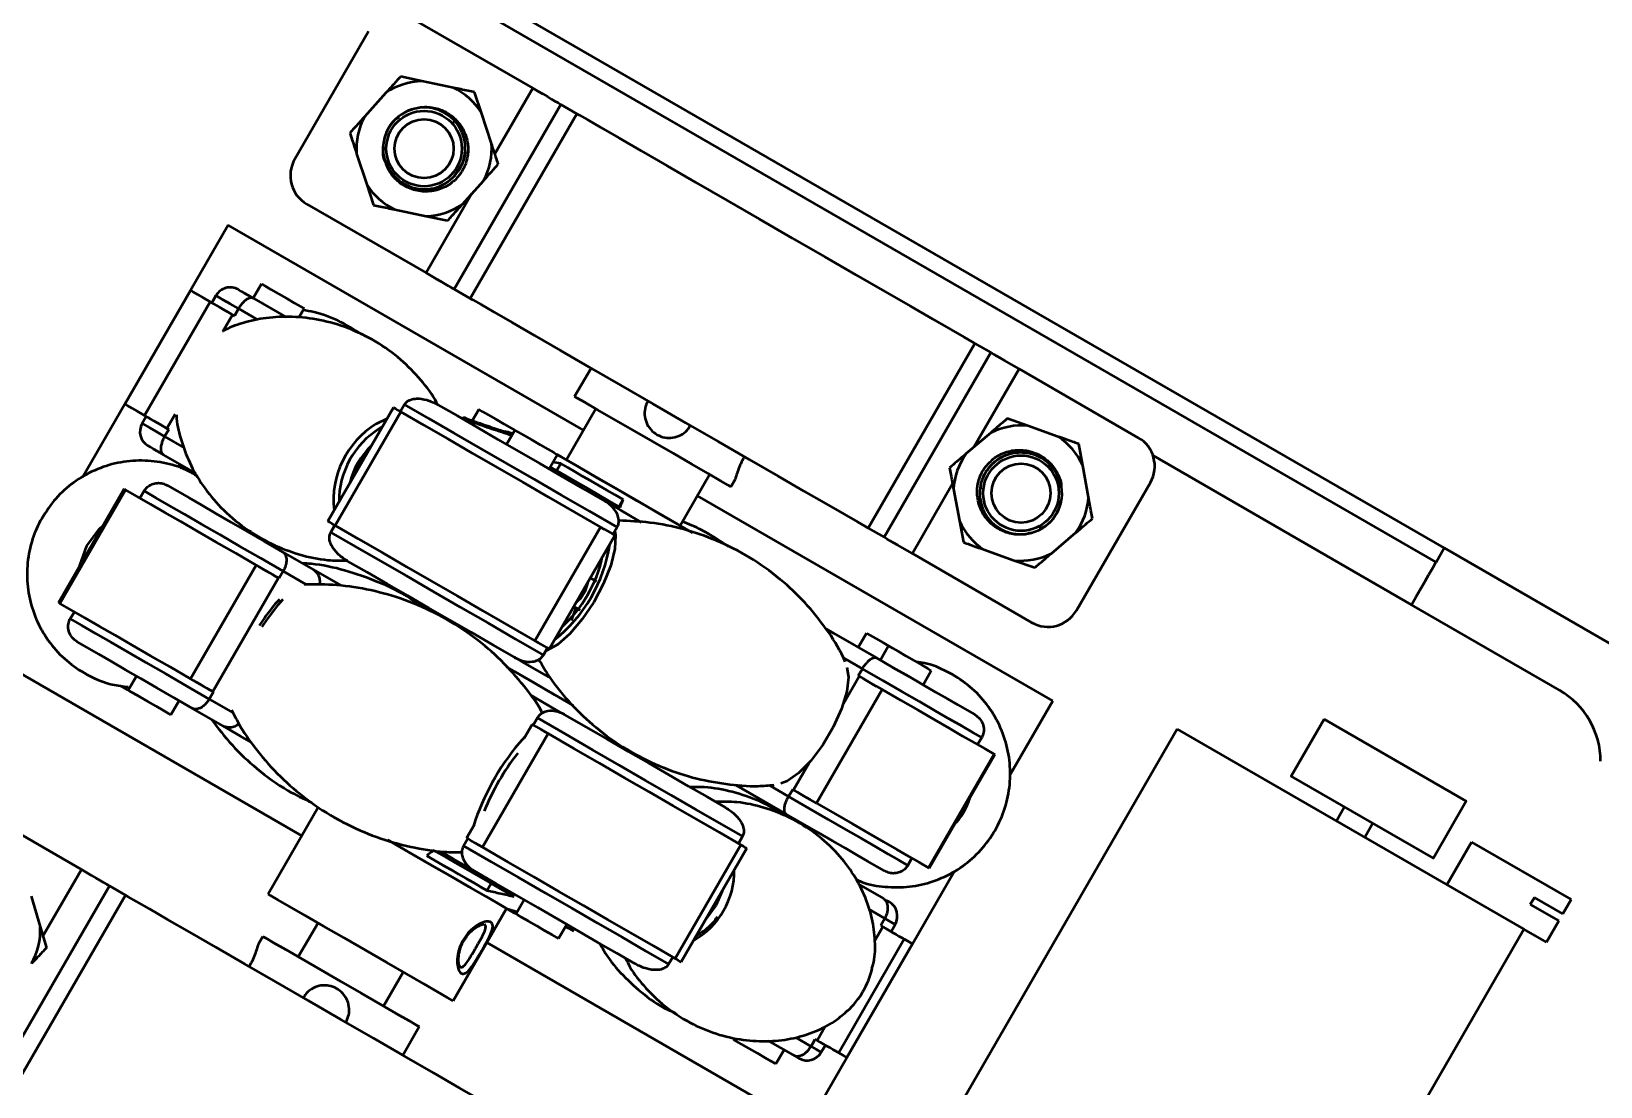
# Model space of a CAD drawing. Header units: millimetres. Extents: x 263 to 2983, y 441 to 2500.
# Drawn here: x 604.5 to 700.2, y 1895.2 to 1959.5 of the extents above; entities that cross this region are included whole.
import ezdxf

# ---------------------------------------------------------------- set-up
doc = ezdxf.new("R2010")
doc.units = ezdxf.units.MM
doc.header["$LTSCALE"] = 0.5
doc.layers.add('BOL', color=7, linetype='Continuous', lineweight=50)

# ---------------------------------------------------------------- blocks, each defined once
blk = doc.blocks.new('*U40')
at = {"layer": 'BOL'}
for p, q in [((-11.999, 6.192), (9.132, -6.008)), ((-1.803, 1.453), (-2.294, 0.589)), ((-0.071, 0.453), (-0.573, -0.405)), ((4.437, -3.297), (5.937, -0.699)), ((5.937, -0.699), (11.999, -4.199)), ((9.767, -4.065), (9.517, -4.498)), ((9.517, -4.498), (11.249, -5.498)), ((11.499, -5.065), (9.767, -4.065)), ((11.999, -4.199), (11.499, -5.065)), ((11.249, -5.498), (10.499, -6.797)), ((10.499, -6.797), (9.132, -6.008))]:
    blk.add_line(p, q, dxfattribs=at)
blk.add_lwpolyline([(-3.047, 6.797), (5.613, 1.797), (3.613, -1.667), (-5.047, 3.333)], close=True, dxfattribs=at)
blk = doc.blocks.new('*U41')
at = {"layer": 'BOL', "color": 0, "linetype": 'ByBlock', "lineweight": -2, "transparency": 16777216}
blk.add_blockref('*U40', (686.352, 1910.819), dxfattribs=at)

msp = doc.modelspace()

# ---------------------------------------------------------------- linework, layer by layer
at = {"layer": 'BOL'}
for p, q in [((690.625, 1928.055), (612.683, 1973.055)), ((690.125, 1927.189), (612.183, 1972.189)), ((627.82, 1960.274), (635.09, 1956.077)), ((625.088, 1959.542), (620.588, 1951.748)), ((628.329, 1956.511), (627.03, 1956.784)), ((630.251, 1956.107), (628.329, 1956.511)), ((626.144, 1955.796), (624.833, 1954.334)), ((631.963, 1954.573), (631.55, 1955.834)), ((635.09, 1956.077), (632.78, 1952.077)), ((636.806, 1955.086), (630.306, 1943.828)), ((637.779, 1954.524), (631.279, 1943.266)), ((632.574, 1952.706), (631.963, 1954.573)), ((637.779, 1954.524), (636.806, 1955.086)), ((624.36, 1952.084), (624.971, 1950.217)), ((630.329, 1950.726), (630.455, 1950.898)), ((624.971, 1950.217), (625.384, 1948.956)), ((631.38, 1949.651), (628.59, 1944.819)), ((630.79, 1948.994), (632.101, 1950.456)), ((621.32, 1949.016), (628.59, 1944.819)), ((626.683, 1948.683), (628.605, 1948.278)), ((616.539, 1947.735), (614.239, 1943.751)), ((638.19, 1935.235), (616.539, 1947.735)), ((628.605, 1948.278), (629.904, 1948.005)), ((618.553, 1944.147), (618.053, 1943.281)), ((631.279, 1943.266), (630.306, 1943.828)), ((614.239, 1943.751), (610.239, 1936.823)), ((611.429, 1936.136), (615.429, 1943.064)), ((615.788, 1943.434), (615.538, 1943.001)), ((618.091, 1943.259), (620.06, 1942.122)), ((616.801, 1942.272), (616.209, 1941.247)), ((616.801, 1942.272), (616.907, 1942.21)), ((617.157, 1942.643), (616.907, 1942.21)), ((618.345, 1941.957), (617.157, 1942.643)), ((620.832, 1942.093), (621.152, 1942.647)), ((621.125, 1942.662), (621.152, 1942.647)), ((662.028, 1940.524), (655.528, 1929.266)), ((662.028, 1940.524), (663.002, 1939.962)), ((663.002, 1939.962), (656.502, 1928.704)), ((638.641, 1939.016), (637.641, 1937.284)), ((664.718, 1938.971), (661.962, 1934.197)), ((664.718, 1938.971), (671.987, 1934.774)), ((610.239, 1936.823), (607.662, 1932.358)), ((613.295, 1936.199), (612.801, 1935.344)), ((626.603, 1936.612), (622.603, 1929.684)), ((627.045, 1936.357), (623.045, 1929.429)), ((627.279, 1936.8), (627.029, 1936.367)), ((631.799, 1936.499), (631.396, 1935.801)), ((638.94, 1936.534), (637.14, 1933.416)), ((611.538, 1936.073), (611.288, 1935.64)), ((612.657, 1934.849), (612.907, 1935.282)), ((612.801, 1935.344), (612.907, 1935.282)), ((625.543, 1935.613), (626.22, 1935.948)), ((625.745, 1935.33), (625.921, 1935.431)), ((633.988, 1935.236), (633.488, 1934.37)), ((665.253, 1935.493), (664.003, 1935.937)), ((667.104, 1934.836), (665.253, 1935.493)), ((612.657, 1934.849), (613.851, 1934.16)), ((633.4, 1935.161), (633.352, 1935.077)), ((633.863, 1935.019), (633.524, 1935.127)), ((662.993, 1935.076), (661.498, 1933.802)), ((668.596, 1933.086), (668.355, 1934.392)), ((614.578, 1932.585), (612.591, 1933.733)), ((636.086, 1932.87), (636.586, 1933.736)), ((636.56, 1933.751), (636.586, 1933.736)), ((663.218, 1933.297), (663.071, 1933.144)), ((688.625, 1924.591), (672.883, 1933.68)), ((613.527, 1933.192), (613.69, 1932.893)), ((636.793, 1933.202), (636.322, 1933.278)), ((636.54, 1932.764), (636.793, 1933.202)), ((644.068, 1929.416), (645.868, 1932.534)), ((668.952, 1931.154), (668.596, 1933.086)), ((610.203, 1931.648), (606.203, 1924.719)), ((610.282, 1931.602), (606.282, 1924.674)), ((611.408, 1931.529), (611.158, 1931.096)), ((647.167, 1931.784), (647.426, 1932.232)), ((660.669, 1931.958), (658.218, 1927.713)), ((660.729, 1931.635), (661.085, 1929.703)), ((672.719, 1932.042), (668.219, 1924.248)), ((640.354, 1930.562), (640.607, 1931)), ((666.769, 1918.735), (645.118, 1931.235)), ((661.085, 1929.703), (661.326, 1928.398)), ((617.582, 1929.119), (617.492, 1929.326)), ((622.779, 1929.006), (623.029, 1929.438)), ((635.225, 1922.397), (639.225, 1929.325)), ((636.095, 1921.895), (640.095, 1928.823)), ((640.237, 1929.318), (639.987, 1928.885)), ((655.528, 1929.266), (656.502, 1928.704)), ((666.688, 1927.714), (668.183, 1928.988)), ((619.865, 1927.801), (621.707, 1926.738)), ((658.218, 1927.713), (665.487, 1923.516)), ((662.576, 1927.954), (664.427, 1927.297)), ((690.125, 1927.189), (690.625, 1928.055)), ((690.625, 1928.055), (704.154, 1920.244)), ((614.244, 1920.077), (618.244, 1927.005)), ((619.879, 1926.638), (619.629, 1926.205)), ((621.292, 1925.823), (619.879, 1926.638)), ((621.707, 1926.738), (623.372, 1925.776)), ((664.427, 1927.297), (665.678, 1926.853)), ((619.594, 1926.226), (615.594, 1919.297)), ((619.629, 1926.205), (619.594, 1926.226)), ((638.979, 1926.003), (638.595, 1926.225)), ((619.654, 1924.911), (619.381, 1924.621)), ((619.599, 1924.611), (619.892, 1924.94)), ((606.908, 1923.735), (607.158, 1924.168)), ((628.542, 1924.524), (628.45, 1924.365)), ((637.595, 1924.493), (637.979, 1924.271)), ((697.654, 1919.378), (688.625, 1924.591)), ((652.964, 1923.125), (653.422, 1922.861)), ((653.422, 1922.861), (656.027, 1921.357)), ((655.419, 1922.862), (654.919, 1921.996)), ((635.737, 1921.524), (635.987, 1921.957)), ((656.772, 1922.081), (656.272, 1921.215)), ((601.539, 1921.754), (621.025, 1910.504)), ((655.176, 1920.693), (654.025, 1921.358)), ((610.947, 1920.248), (610.447, 1919.382)), ((654.016, 1918.569), (654.976, 1920.231)), ((655.176, 1920.693), (654.926, 1920.26)), ((654.926, 1920.26), (654.976, 1920.231)), ((658.871, 1919.715), (659.371, 1920.581)), ((659.35, 1920.593), (659.371, 1920.581)), ((610.447, 1919.382), (609.973, 1919.656)), ((615.379, 1918.844), (615.629, 1919.277)), ((615.629, 1919.277), (615.594, 1919.297)), ((656.37, 1919.426), (652.37, 1912.498)), ((613.045, 1917.882), (613.545, 1918.748)), ((616.207, 1917.211), (614.365, 1918.275)), ((615.379, 1918.844), (616.833, 1918.004)), ((664.151, 1914.201), (666.769, 1918.735)), ((635.055, 1917.299), (634.573, 1916.463)), ((635.369, 1917.695), (635.119, 1917.262)), ((636.022, 1916.741), (632.022, 1909.813)), ((634.252, 1916.151), (634.64, 1916.58)), ((674.353, 1917.012), (659.453, 1891.204)), ((662.442, 1916.499), (662.192, 1916.065)), ((659.199, 1908.556), (663.199, 1915.484)), ((659.243, 1908.53), (663.243, 1915.459)), ((650.976, 1913.303), (651.935, 1914.965)), ((647.922, 1913.334), (647.427, 1913.62)), ((650.527, 1911.83), (647.922, 1913.334)), ((649.486, 1913.586), (650.676, 1912.899)), ((650.676, 1912.899), (650.926, 1913.332)), ((650.926, 1913.332), (650.976, 1913.303)), ((607.59, 1908.446), (600.32, 1912.643)), ((622.042, 1912.266), (618.975, 1906.953)), ((631.537, 1911.206), (631.055, 1910.371)), ((647.866, 1910.48), (647.616, 1910.047)), ((630.869, 1909.901), (631.119, 1910.334)), ((643.768, 1903.031), (647.768, 1909.959)), ((644.128, 1902.823), (648.128, 1909.751)), ((605.247, 1904.388), (607.59, 1908.446)), ((657.942, 1908.704), (658.192, 1909.137)), ((632.563, 1907.611), (632.31, 1907.173)), ((654.935, 1907.553), (656.452, 1906.678)), ((658.219, 1903.926), (660.763, 1908.333)), ((602.806, 1896.196), (609.306, 1907.455)), ((603.779, 1895.634), (610.279, 1906.893)), ((604.528, 1906.834), (605.082, 1904.95)), ((610.279, 1906.893), (609.306, 1907.455)), ((634.57, 1906.609), (634.07, 1905.743)), ((630.233, 1900.453), (633.483, 1906.082)), ((633.481, 1906.083), (634.166, 1905.866)), ((656.545, 1905.469), (655.573, 1906.03)), ((605.082, 1904.95), (605.456, 1903.677)), ((622.006, 1905.203), (620.806, 1903.125)), ((636.668, 1904.243), (637.168, 1905.109)), ((637.353, 1904.846), (637.072, 1904.943)), ((637.353, 1904.846), (637.595, 1904.706)), ((655.923, 1904.124), (656.411, 1904.969)), ((656.545, 1905.469), (656.295, 1905.036)), ((656.411, 1904.969), (656.295, 1905.036)), ((656.545, 1905.469), (657.169, 1905.109)), ((656.919, 1904.676), (657.169, 1905.109)), ((680.584, 1879.004), (695.484, 1904.812)), ((618.641, 1904.375), (618.382, 1903.926)), ((632.283, 1904.004), (651.769, 1892.754)), ((657.729, 1904.208), (653.729, 1897.28)), ((654.219, 1896.997), (658.219, 1903.926)), ((643.366, 1902.686), (643.616, 1903.119)), ((626.002, 1900.125), (627.202, 1902.203)), ((627.167, 1897.143), (628.167, 1898.875)), ((652.411, 1898.041), (652.91, 1898.905)), ((647.317, 1898.095), (647.306, 1898.102)), ((650.952, 1897.151), (649.46, 1898.013)), ((651.11, 1898.215), (652.045, 1897.675)), ((652.045, 1897.675), (652.295, 1898.108)), ((652.411, 1898.041), (652.295, 1898.108)), ((649.904, 1896.602), (650.404, 1897.468)), ((651.303, 1896.948), (650.952, 1897.151)), ((651.769, 1892.754), (654.219, 1896.997)), ((652.669, 1897.314), (652.92, 1897.747))]:
    msp.add_line(p, q, dxfattribs=at)
at = {"layer": 'BOL', "flags": 128}
for points in [[(635.09, 1956.077), (635.399, 1955.899), (635.698, 1955.726), (635.978, 1955.564), (636.229, 1955.419), (636.443, 1955.295), (636.615, 1955.197), (636.737, 1955.126), (636.806, 1955.086)], [(637.779, 1954.524), (637.945, 1954.429), (638.436, 1954.145), (639.241, 1953.68), (640.336, 1953.048), (641.692, 1952.265), (643.272, 1951.353), (645.033, 1950.336), (646.927, 1949.242), (648.903, 1948.102), (650.905, 1946.946), (652.88, 1945.806), (654.774, 1944.712), (656.535, 1943.695), (658.115, 1942.783), (659.472, 1942), (660.567, 1941.368), (661.371, 1940.903), (661.863, 1940.619), (662.028, 1940.524)], [(628.59, 1944.819), (628.899, 1944.64), (629.198, 1944.467), (629.478, 1944.306), (629.729, 1944.161), (629.943, 1944.037), (630.115, 1943.938), (630.237, 1943.868), (630.306, 1943.828)], [(618.553, 1944.147), (618.577, 1944.133), (618.769, 1944.022), (619.126, 1943.816), (619.594, 1943.546), (620.1, 1943.254), (620.57, 1942.983), (620.929, 1942.775), (621.125, 1942.662)], [(614.239, 1943.751), (614.278, 1943.729), (614.416, 1943.649), (614.655, 1943.511), (614.993, 1943.316), (615.429, 1943.064)], [(615.429, 1943.064), (615.516, 1943.013), (615.647, 1942.938), (615.814, 1942.841), (616.007, 1942.73), (616.214, 1942.611), (616.424, 1942.49), (616.623, 1942.374), (616.801, 1942.272)], [(617.157, 1942.643), (616.647, 1942.938), (616.254, 1943.165), (615.979, 1943.323), (615.825, 1943.413), (615.788, 1943.434)], [(617.154, 1943.8), (617.189, 1943.779), (617.301, 1943.715), (617.489, 1943.607), (617.752, 1943.454), (618.091, 1943.259)], [(631.279, 1943.266), (631.445, 1943.17), (631.936, 1942.886), (632.741, 1942.422), (633.836, 1941.79), (635.192, 1941.007), (636.772, 1940.094), (638.534, 1939.078), (640.427, 1937.984), (642.403, 1936.844), (644.405, 1935.688), (646.38, 1934.547), (648.274, 1933.454), (650.035, 1932.437), (651.615, 1931.525), (652.972, 1930.742), (654.067, 1930.109), (654.871, 1929.645), (655.363, 1929.361), (655.528, 1929.266)], [(664.718, 1938.971), (664.409, 1939.15), (664.11, 1939.322), (663.83, 1939.484), (663.579, 1939.629), (663.364, 1939.753), (663.193, 1939.851), (663.071, 1939.922), (663.002, 1939.962)], [(642.404, 1934.534), (641.171, 1935.245), (640.022, 1935.909), (639.036, 1936.478), (638.279, 1936.915), (637.803, 1937.19), (637.641, 1937.284)], [(610.239, 1936.823), (610.278, 1936.8), (610.416, 1936.72), (610.655, 1936.583), (610.993, 1936.387), (611.429, 1936.136)], [(626.603, 1936.612), (626.606, 1936.611), (626.65, 1936.586), (626.741, 1936.533), (626.876, 1936.455), (627.045, 1936.357)], [(627.045, 1936.357), (628.456, 1935.543), (629.911, 1934.702), (631.404, 1933.84), (632.929, 1932.96), (634.48, 1932.065), (636.05, 1931.158), (637.634, 1930.244), (639.225, 1929.325)], [(640.237, 1929.318), (638.539, 1930.299), (636.846, 1931.276), (635.168, 1932.245), (633.512, 1933.201), (631.887, 1934.139), (630.301, 1935.055), (628.762, 1935.943), (627.279, 1936.8)], [(629.306, 1936.784), (630.494, 1936.098), (631.714, 1935.394), (632.962, 1934.673), (634.233, 1933.939), (635.524, 1933.194), (636.831, 1932.439), (638.149, 1931.679), (639.473, 1930.914)], [(631.799, 1936.499), (631.823, 1936.486), (632.015, 1936.375), (632.372, 1936.169), (632.839, 1935.899), (633.346, 1935.606), (633.815, 1935.336), (633.988, 1935.236)], [(611.288, 1935.64), (611.325, 1935.619), (611.479, 1935.529), (611.754, 1935.371), (612.147, 1935.144), (612.657, 1934.849)], [(612.801, 1935.344), (612.623, 1935.446), (612.424, 1935.561), (612.214, 1935.682), (612.007, 1935.802), (611.814, 1935.913), (611.647, 1936.01), (611.516, 1936.085), (611.429, 1936.136)], [(630.862, 1936.042), (630.876, 1936.034), (630.937, 1936), (631.044, 1935.938), (631.197, 1935.849), (631.395, 1935.735)], [(633.988, 1935.236), (634.012, 1935.222), (634.204, 1935.111), (634.561, 1934.905), (635.028, 1934.635), (635.535, 1934.342), (636.004, 1934.072), (636.364, 1933.864), (636.56, 1933.751)], [(612.591, 1933.733), (612.253, 1933.928), (611.989, 1934.08), (611.801, 1934.189), (611.689, 1934.253), (611.654, 1934.274)], [(633.803, 1934.929), (633.653, 1935.015), (633.537, 1935.082), (633.456, 1935.129), (633.411, 1935.155), (633.4, 1935.161)], [(647.167, 1931.784), (647.005, 1931.877), (646.529, 1932.152), (645.772, 1932.589), (644.785, 1933.159), (643.637, 1933.822), (642.404, 1934.534)], [(636.56, 1933.751), (636.636, 1933.707), (637.664, 1933.113), (638.85, 1932.429), (640.131, 1931.689), (641.437, 1930.935), (642.698, 1930.207), (643.847, 1929.543), (644.813, 1928.986)], [(644.773, 1929.009), (644.043, 1929.431), (642.922, 1930.078), (641.677, 1930.797), (640.373, 1931.549), (639.082, 1932.294), (637.874, 1932.992), (636.812, 1933.605), (636.56, 1933.751)], [(636.154, 1932.987), (636.538, 1932.766), (637.156, 1932.409), (637.79, 1932.043), (638.436, 1931.67), (639.091, 1931.292), (639.751, 1930.911), (640.413, 1930.528)], [(640.607, 1931), (640.107, 1931.289), (639.609, 1931.576), (639.115, 1931.862), (638.628, 1932.143), (638.15, 1932.419), (637.683, 1932.689), (637.23, 1932.95), (636.793, 1933.202)], [(610.203, 1931.648), (610.218, 1931.639), (610.282, 1931.602)], [(618.244, 1927.005), (616.992, 1927.728), (615.804, 1928.414), (614.685, 1929.06), (613.641, 1929.663), (612.674, 1930.22), (611.79, 1930.731), (610.991, 1931.192), (610.282, 1931.602)], [(619.879, 1926.638), (618.514, 1927.426), (617.224, 1928.171), (616.017, 1928.868), (614.897, 1929.514), (613.872, 1930.107), (612.945, 1930.641), (612.122, 1931.116), (611.408, 1931.529)], [(612.828, 1931.864), (613.447, 1931.506), (614.147, 1931.102), (614.925, 1930.653), (615.778, 1930.161), (616.702, 1929.627), (617.694, 1929.055), (618.749, 1928.445), (619.865, 1927.801)], [(639.473, 1930.914), (639.541, 1930.875), (640.467, 1930.34), (641.476, 1929.757), (641.689, 1929.635)], [(623.045, 1929.429), (622.876, 1929.527), (622.741, 1929.605), (622.65, 1929.657), (622.606, 1929.682), (622.603, 1929.684)], [(607.91, 1928.179), (608.664, 1929.197), (608.927, 1929.438)], [(622.779, 1929.006), (624.262, 1928.149), (625.801, 1927.261), (627.387, 1926.345), (629.012, 1925.407), (630.668, 1924.451), (632.346, 1923.482), (634.039, 1922.504), (635.737, 1921.524)], [(623.045, 1929.429), (624.456, 1928.614), (625.911, 1927.774), (627.404, 1926.912), (628.929, 1926.032), (630.48, 1925.136), (632.051, 1924.23), (633.634, 1923.316), (635.225, 1922.397)], [(640.088, 1929.06), (640.126, 1928.828), (640.088, 1928.004), (639.84, 1926.994), (639.4, 1925.881), (638.805, 1924.753), (638.103, 1923.704), (637.351, 1922.817), (636.61, 1922.164), (635.939, 1921.799), (635.886, 1921.782)], [(639.225, 1929.325), (639.433, 1929.205), (639.63, 1929.091), (639.803, 1928.992), (639.942, 1928.911), (640.04, 1928.855), (640.089, 1928.826), (640.095, 1928.823)], [(658.218, 1927.713), (657.909, 1927.891), (657.61, 1928.064), (657.33, 1928.225), (657.079, 1928.37), (656.864, 1928.494), (656.693, 1928.593), (656.571, 1928.664), (656.502, 1928.704)], [(607.478, 1926.929), (607.488, 1926.984), (607.91, 1928.179)], [(618.244, 1927.005), (618.427, 1926.899), (618.63, 1926.782), (618.84, 1926.661), (619.045, 1926.542), (619.233, 1926.434), (619.393, 1926.341), (619.516, 1926.27), (619.594, 1926.226)], [(633.973, 1921.388), (632.649, 1922.153), (631.331, 1922.913), (630.024, 1923.668), (628.733, 1924.413), (627.462, 1925.147), (626.214, 1925.868), (624.994, 1926.572), (623.806, 1927.258)], [(688.625, 1924.591), (688.918, 1925.098), (689.199, 1925.585), (689.458, 1926.034), (689.686, 1926.428), (689.872, 1926.751), (690.011, 1926.991), (690.096, 1927.139), (690.125, 1927.189)], [(606.282, 1924.674), (606.218, 1924.711), (606.203, 1924.719)], [(614.244, 1920.077), (612.992, 1920.8), (611.804, 1921.486), (610.685, 1922.131), (609.641, 1922.734), (608.674, 1923.292), (607.79, 1923.803), (606.991, 1924.264), (606.282, 1924.674)], [(606.908, 1923.735), (607.622, 1923.322), (608.445, 1922.847), (609.372, 1922.312), (610.397, 1921.72), (611.517, 1921.074), (612.724, 1920.377), (614.014, 1919.632), (615.379, 1918.844)], [(618.6, 1923.254), (618.9, 1923.699), (619.599, 1924.611)], [(637.453, 1923.637), (637.697, 1924.311), (637.739, 1924.409)], [(655.419, 1922.862), (655.443, 1922.848), (655.635, 1922.737), (655.992, 1922.531), (656.46, 1922.262), (656.772, 1922.081)], [(614.365, 1918.275), (613.249, 1918.919), (612.194, 1919.528), (611.202, 1920.101), (610.278, 1920.634), (609.425, 1921.127), (608.647, 1921.576), (607.947, 1921.98), (607.328, 1922.338)], [(636.095, 1921.895), (636.089, 1921.898), (636.04, 1921.927), (635.942, 1921.983), (635.803, 1922.063), (635.63, 1922.163), (635.433, 1922.277), (635.225, 1922.397)], [(656.772, 1922.081), (656.803, 1922.063), (657.006, 1921.946), (657.371, 1921.735), (657.843, 1921.463), (658.35, 1921.17), (658.814, 1920.902), (659.166, 1920.699), (659.35, 1920.593)], [(636.08, 1920.171), (634.775, 1920.925), (633.969, 1921.39)], [(656.027, 1921.357), (657.034, 1920.775), (657.974, 1920.233), (658.843, 1919.731), (659.638, 1919.272), (660.357, 1918.857), (660.995, 1918.489), (661.55, 1918.168), (662.021, 1917.896)], [(615.594, 1919.297), (615.516, 1919.342), (615.393, 1919.413), (615.233, 1919.505), (615.045, 1919.614), (614.84, 1919.733), (614.63, 1919.854), (614.427, 1919.971), (614.244, 1920.077)], [(637.546, 1918.459), (636.67, 1918.965), (635.374, 1919.713), (634.021, 1920.494), (633.488, 1920.802)], [(633.489, 1920.801), (633.751, 1920.65), (635.108, 1919.866), (636.421, 1919.109), (637.541, 1918.462)], [(654.221, 1920.774), (654.323, 1920.179), (654.22, 1919.299), (653.904, 1918.254), (653.402, 1917.136), (652.759, 1916.045), (652.033, 1915.077), (651.287, 1914.319), (650.588, 1913.838), (650.21, 1913.7)], [(654.976, 1920.231), (655.075, 1920.174), (655.216, 1920.093), (655.39, 1919.992), (655.587, 1919.878), (655.796, 1919.758), (656.004, 1919.638), (656.2, 1919.525), (656.37, 1919.426)], [(662.442, 1916.499), (661.902, 1916.81), (661.249, 1917.187), (660.487, 1917.627), (659.618, 1918.129), (658.647, 1918.689), (657.58, 1919.306), (656.421, 1919.975), (655.176, 1920.693)], [(611.635, 1918.696), (611.148, 1918.978), (610.752, 1919.206), (610.507, 1919.347), (610.447, 1919.382)], [(634.965, 1919.083), (636.5, 1918.197), (637.029, 1917.891)], [(656.37, 1919.426), (657.506, 1918.771), (658.569, 1918.157), (659.555, 1917.588), (660.459, 1917.066), (661.279, 1916.592), (662.011, 1916.17), (662.652, 1915.8), (663.199, 1915.484)], [(613.045, 1917.882), (613.04, 1917.885), (612.899, 1917.966), (612.582, 1918.149), (612.138, 1918.406), (611.635, 1918.696)], [(617.956, 1916.202), (617.285, 1916.589), (616.207, 1917.211)], [(635.055, 1917.299), (635.077, 1917.286), (635.149, 1917.245), (635.267, 1917.177), (635.423, 1917.087), (635.608, 1916.98), (635.811, 1916.862), (636.022, 1916.741)], [(647.866, 1910.48), (646.483, 1911.278), (645.034, 1912.115), (643.526, 1912.986), (641.965, 1913.887), (640.361, 1914.813), (638.722, 1915.759), (637.055, 1916.722), (635.369, 1917.695)], [(637.029, 1917.891), (638.337, 1917.136), (639.629, 1916.39), (640.902, 1915.655), (642.152, 1914.933), (643.374, 1914.228), (644.564, 1913.541), (645.719, 1912.874), (646.834, 1912.231)], [(647.768, 1909.959), (646.447, 1910.722), (645.073, 1911.515), (643.65, 1912.337), (642.185, 1913.183), (640.684, 1914.049), (639.152, 1914.934), (637.596, 1915.832), (636.022, 1916.741)], [(663.199, 1915.484), (663.24, 1915.46), (663.243, 1915.459)], [(652.37, 1912.498), (652.2, 1912.597), (652.004, 1912.709), (651.796, 1912.83), (651.587, 1912.95), (651.39, 1913.064), (651.216, 1913.165), (651.075, 1913.246), (650.976, 1913.303)], [(650.676, 1912.899), (651.921, 1912.18), (653.08, 1911.511), (654.147, 1910.895), (655.118, 1910.335), (655.987, 1909.833), (656.749, 1909.393), (657.402, 1909.016), (657.942, 1908.704)], [(652.37, 1912.498), (653.506, 1911.842), (654.569, 1911.229), (655.555, 1910.66), (656.459, 1910.137), (657.279, 1909.664), (658.011, 1909.241), (658.652, 1908.872), (659.199, 1908.556)], [(656.521, 1908.37), (656.05, 1908.642), (655.495, 1908.962), (654.857, 1909.331), (654.138, 1909.745), (653.343, 1910.205), (652.474, 1910.706), (651.534, 1911.249), (650.527, 1911.83)], [(632.022, 1909.813), (631.811, 1909.934), (631.608, 1910.052), (631.423, 1910.159), (631.267, 1910.249), (631.149, 1910.316), (631.077, 1910.358), (631.055, 1910.371)], [(633.481, 1906.084), (633.357, 1906.155), (632.936, 1906.398), (632.241, 1906.8), (631.309, 1907.337), (630.191, 1907.983), (628.947, 1908.701), (627.644, 1909.453), (626.352, 1910.199), (626.262, 1910.251)], [(626.288, 1910.236), (627.498, 1909.538), (628.804, 1908.784), (630.057, 1908.06), (631.193, 1907.405), (632.148, 1906.853), (632.871, 1906.435), (633.325, 1906.174), (633.483, 1906.082), (633.483, 1906.082)], [(633.954, 1906.808), (633.415, 1907.119), (632.849, 1907.446), (632.261, 1907.786), (631.652, 1908.137), (631.027, 1908.498), (630.387, 1908.867), (629.737, 1909.243), (629.079, 1909.622)], [(631.529, 1908.365), (631.179, 1908.567), (630.248, 1909.105), (629.522, 1909.524)], [(630.869, 1909.901), (632.555, 1908.928), (634.222, 1907.965), (635.861, 1907.019), (637.465, 1906.092), (639.026, 1905.192), (640.534, 1904.321), (641.983, 1903.484), (643.366, 1902.686)], [(643.768, 1903.031), (642.447, 1903.794), (641.073, 1904.587), (639.65, 1905.409), (638.185, 1906.254), (636.684, 1907.121), (635.152, 1908.005), (633.596, 1908.904), (632.022, 1909.813)], [(647.768, 1909.959), (647.922, 1909.87), (648.038, 1909.803), (648.108, 1909.763), (648.128, 1909.751)], [(607.59, 1908.446), (607.899, 1908.267), (608.198, 1908.094), (608.478, 1907.933), (608.729, 1907.788), (608.943, 1907.664), (609.115, 1907.565), (609.237, 1907.495), (609.306, 1907.455)], [(628.632, 1909.297), (629.128, 1909.01), (629.618, 1908.727), (630.101, 1908.449), (630.573, 1908.176), (631.032, 1907.911), (631.476, 1907.655), (631.903, 1907.408), (632.31, 1907.173)], [(659.243, 1908.53), (659.24, 1908.532), (659.199, 1908.556)], [(641.334, 1902.704), (640.219, 1903.348), (639.064, 1904.014), (637.874, 1904.702), (636.652, 1905.407), (635.402, 1906.129), (634.129, 1906.864), (632.837, 1907.61), (631.529, 1908.365)], [(634.528, 1892.893), (634.363, 1892.988), (633.871, 1893.272), (633.067, 1893.736), (631.972, 1894.369), (630.615, 1895.152), (629.035, 1896.064), (627.274, 1897.081), (625.38, 1898.174), (623.405, 1899.315), (621.403, 1900.471), (619.427, 1901.611), (617.534, 1902.704), (615.772, 1903.721), (614.192, 1904.634), (612.836, 1905.417), (611.741, 1906.049), (610.936, 1906.513), (610.445, 1906.797), (610.279, 1906.893)], [(629.884, 1900.655), (629.291, 1900.997), (628.446, 1901.485), (627.394, 1902.092), (626.191, 1902.787), (624.903, 1903.53), (623.599, 1904.284), (622.348, 1905.005), (621.22, 1905.657), (620.274, 1906.203), (619.561, 1906.615), (619.12, 1906.869), (618.975, 1906.953)], [(646.62, 1907.138), (646.248, 1906.264), (645.637, 1905.436)], [(646.411, 1906.777), (645.944, 1905.928), (645.845, 1905.797)], [(656.452, 1906.678), (656.645, 1906.566), (656.762, 1906.498), (656.803, 1906.475), (656.803, 1906.475)], [(634.07, 1905.743), (633.944, 1905.816), (633.487, 1906.08), (633.481, 1906.084)], [(636.668, 1904.243), (636.668, 1904.243), (636.556, 1904.308), (636.263, 1904.477), (635.834, 1904.725), (635.334, 1905.014), (634.84, 1905.299), (634.426, 1905.538), (634.156, 1905.694), (634.07, 1905.743)], [(656.411, 1904.969), (656.6, 1904.86), (656.806, 1904.741), (657.016, 1904.62), (657.218, 1904.503), (657.4, 1904.398), (657.551, 1904.311), (657.663, 1904.246), (657.729, 1904.208)], [(618.641, 1904.375), (618.803, 1904.281), (619.279, 1904.006), (620.036, 1903.569), (621.022, 1903), (622.171, 1902.336), (623.404, 1901.625)], [(658.219, 1903.926), (658.218, 1903.926), (658.155, 1903.962), (657.992, 1904.056), (657.729, 1904.208)], [(623.404, 1901.625), (624.637, 1900.913), (625.785, 1900.25), (626.772, 1899.68), (627.529, 1899.243), (628.005, 1898.968), (628.167, 1898.875)], [(630.233, 1900.453), (630.192, 1900.477), (629.884, 1900.655)], [(649.904, 1896.602), (649.86, 1896.627), (649.636, 1896.756), (649.255, 1896.976), (648.775, 1897.253), (648.269, 1897.545), (647.815, 1897.808), (647.48, 1898.001), (647.317, 1898.095)], [(653.729, 1897.28), (653.663, 1897.318), (653.551, 1897.383), (653.4, 1897.47), (653.218, 1897.575), (653.016, 1897.692), (652.806, 1897.813), (652.6, 1897.932), (652.411, 1898.041)], [(652.045, 1897.675), (652.372, 1897.486), (652.58, 1897.366), (652.667, 1897.316), (652.669, 1897.314)], [(654.219, 1896.997), (654.218, 1896.998), (654.155, 1897.034), (653.992, 1897.128), (653.729, 1897.28)]]:
    msp.add_lwpolyline(points, dxfattribs=at)
at = {"layer": 'BOL'}
for centre, radius in [((628.467, 1952.395), 2.3), ((628.467, 1952.395), 1.8), ((664.84, 1931.395), 2.3), ((664.84, 1931.395), 1.8)]:
    msp.add_circle(centre, radius, dxfattribs=at)
for centre, radius, start, end in [((628.467, 1952.395), 4.119, 91.92139, 124.33189), ((628.467, 1952.395), 4.119, 31.92139, 64.33189), ((628.467, 1952.395), 4.119, 151.92139, 184.33189), ((628.467, 1952.395), 2.5, 112.22268, 202.74971), ((628.488, 1952.413), 2.491, 197.52332, 112.82045), ((628.467, 1952.395), 4.119, 331.92139, 4.33189), ((622.32, 1950.748), 2, 150, 240), ((628.467, 1952.395), 4.119, 211.92139, 244.33189), ((628.467, 1952.395), 4.119, 271.92139, 304.33189), ((616.654, 1942.934), 1, 60, 150), ((612.154, 1935.14), 1, 150, 240), ((628.397, 1930.974), 5.446, 121.60105, 186.59512), ((628.479, 1930.914), 5.193, 121.76498, 180.5337), ((664.84, 1931.395), 4.119, 84.24467, 116.65517), ((628.359, 1930.98), 4.532, 133.09037, 166.91106), ((664.84, 1931.395), 4.119, 24.24467, 56.65517), ((670.987, 1933.042), 2, 330, 60), ((628.129, 1931.112), 4.231, 134.21252, 165.78754), ((664.84, 1931.395), 4.119, 144.24467, 176.65517), ((664.819, 1931.381), 2.492, 8.47007, 285.09364), ((664.84, 1931.395), 2.5, 284.54596, 15.07299), ((664.84, 1931.395), 4.119, 324.24467, 356.65517), ((664.84, 1931.395), 4.119, 204.24467, 236.65517), ((630.712, 1929.622), 9.164, 308.48703, 351.51361), ((664.84, 1931.395), 4.119, 264.24467, 296.65517), ((631.309, 1929.277), 8.215, 312.52715, 347.47363), ((636.356, 1926.363), 2.142, 309.62434, 350.37821), ((666.487, 1925.248), 2, 240, 330), ((695.154, 1915.048), 5, 0, 60), ((645.818, 1906.499), 15.064, 140.15398, 162.25873), ((646.406, 1906.127), 15.446, 142.38924, 157.61028), ((657.657, 1914.065), 4.255, 316.6493, 343.35071), ((642.5, 1908.382), 4.871, 299.32529, 0.67448), ((656.303, 1905.609), 1, 330, 60), ((600.967, 1904.763), 4.119, 330.18721, 2.59771), ((763.547, 2110.101), 239.217, 239.95281, 240.05247), ((650.641, 1903.682), 5.29, 313.29644, 346.21398), ((651.803, 1897.814), 1, 240, 330)]:
    msp.add_arc(centre, radius, start, end, dxfattribs=at)
for points, knots in [([(627.03, 1956.784), (626.857, 1956.591), (626.565, 1956.265), (626.266, 1955.932), (626.144, 1955.796)], [0, 0, 0, 0, 0.592746, 1, 1, 1, 1]), ([(631.55, 1955.834), (631.418, 1955.862), (630.991, 1955.952), (630.553, 1956.044), (630.251, 1956.107)], [0, 0, 0, 0, 0.3096895, 1, 1, 1, 1]), ([(624.833, 1954.334), (624.79, 1954.285), (624.49, 1953.951), (624.197, 1953.624), (623.947, 1953.345)], [0, 0, 0, 0, 0.146026, 1, 1, 1, 1]), ([(626.143, 1951.516), (626.139, 1951.523), (625.965, 1951.809), (625.937, 1952.51), (626.148, 1953.43), (626.54, 1954.085), (626.886, 1954.288), (626.954, 1954.328)], [0, 0, 0, 0, 0.008205, 0.319012, 0.617834, 0.924792, 1, 1, 1, 1]), ([(627.522, 1954.709), (627.675, 1954.768), (628.09, 1954.929), (628.833, 1954.966), (629.664, 1954.737), (630.39, 1954.241), (630.915, 1953.526), (631.126, 1952.859), (631.15, 1952.469), (631.157, 1952.369)], [0, 0, 0, 0, 0.096546, 0.261812, 0.426972, 0.597497, 0.769411, 0.941257, 1, 1, 1, 1]), ([(630.189, 1953.92), (630.216, 1953.943), (630.263, 1953.985), (630.31, 1954.027), (630.331, 1954.045)], [0, 0, 0, 0, 0.559976, 1, 1, 1, 1]), ([(623.947, 1953.345), (623.989, 1953.217), (624.125, 1952.802), (624.264, 1952.377), (624.36, 1952.084)], [0, 0, 0, 0, 0.3097303, 1, 1, 1, 1]), ([(630.929, 1952.517), (630.939, 1952.464), (631.008, 1952.118), (630.836, 1951.444), (630.468, 1950.977), (630.285, 1950.744)], [0, 0, 0, 0, 0.083121, 0.543231, 1, 1, 1, 1]), ([(632.987, 1951.445), (632.945, 1951.573), (632.809, 1951.988), (632.67, 1952.413), (632.574, 1952.706)], [0, 0, 0, 0, 0.309726, 1, 1, 1, 1]), ([(631.157, 1952.369), (631.156, 1952.34), (631.153, 1952.194), (631.103, 1951.749), (630.885, 1951.095), (630.522, 1950.673), (630.357, 1950.481)], [0, 0, 0, 0, 0.041752, 0.209041, 0.63977, 1, 1, 1, 1]), ([(630.357, 1950.481), (630.23, 1950.377), (629.875, 1950.084), (629.155, 1949.797), (628.255, 1949.747), (627.392, 1949.999), (626.679, 1950.524), (626.311, 1951.056), (626.184, 1951.374), (626.162, 1951.428)], [0, 0, 0, 0, 0.097302, 0.273053, 0.448801, 0.624628, 0.796274, 0.965286, 1, 1, 1, 1]), ([(632.101, 1950.456), (632.145, 1950.505), (632.444, 1950.839), (632.737, 1951.166), (632.987, 1951.445)], [0, 0, 0, 0, 0.1460278, 1, 1, 1, 1]), ([(625.384, 1948.956), (625.517, 1948.928), (625.944, 1948.838), (626.381, 1948.746), (626.683, 1948.683)], [0, 0, 0, 0, 0.3096895, 1, 1, 1, 1]), ([(629.904, 1948.005), (630.077, 1948.198), (630.369, 1948.524), (630.668, 1948.858), (630.79, 1948.994)], [0, 0, 0, 0, 0.592737, 1, 1, 1, 1]), ([(618.091, 1943.259), (618.09, 1943.26), (618.026, 1943.296), (617.886, 1943.318), (617.649, 1943.214), (617.442, 1943.032), (617.284, 1942.846), (617.2, 1942.711), (617.157, 1942.643)], [0, 0, 0, 0, 0.002976, 0.336042, 0.61722, 0.785584, 0.89237, 1, 1, 1, 1]), ([(629.297, 1936.79), (629.276, 1936.833), (629.018, 1937.375), (628.278, 1938.319), (627.048, 1939.598), (625.543, 1940.673), (623.867, 1941.486), (622.147, 1941.985), (620.462, 1942.183), (618.873, 1942.113), (617.448, 1941.8), (616.571, 1941.479), (616.185, 1941.266), (616.179, 1941.263)], [0, 0, 0, 0, 0.009606, 0.11984, 0.232311, 0.356288, 0.476778, 0.592843, 0.70385, 0.809144, 0.907807, 0.998624, 1, 1, 1, 1]), ([(624.873, 1940.94), (624.392, 1941.247), (623.423, 1941.866), (622.108, 1942.382), (621.3, 1942.511), (621.062, 1942.55)], [0, 0, 0, 0, 0.409738, 0.825632, 1, 1, 1, 1]), ([(627.279, 1936.8), (627.327, 1936.864), (627.424, 1936.991), (627.684, 1937.119), (628.093, 1937.184), (628.672, 1937.092), (629.09, 1936.906), (629.304, 1936.785), (629.306, 1936.784)], [0, 0, 0, 0, 0.1076329, 0.214424, 0.3827658, 0.6639408, 0.9970304, 1, 1, 1, 1]), ([(613.383, 1936.176), (613.382, 1936.159), (613.379, 1935.671), (613.63, 1934.678), (614.148, 1933.226), (614.98, 1931.806), (616.105, 1930.441), (617.513, 1929.232), (619.144, 1928.265), (620.853, 1927.623), (622.411, 1927.285), (623.377, 1927.281), (623.768, 1927.28)], [0, 0, 0, 0, 0.003732, 0.103689, 0.209703, 0.320039, 0.433293, 0.560929, 0.685421, 0.805734, 0.921166, 1, 1, 1, 1]), ([(642.105, 1937.016), (642.036, 1936.865), (641.899, 1936.563), (641.892, 1936.056), (642.04, 1935.573), (642.347, 1935.161), (642.77, 1934.876), (643.254, 1934.746), (643.755, 1934.778), (644.217, 1934.977), (644.548, 1935.245), (644.654, 1935.462), (644.685, 1935.526)], [0, 0, 0, 0, 0.104621, 0.209166, 0.316178, 0.424962, 0.531115, 0.634489, 0.738962, 0.846769, 0.95527, 1, 1, 1, 1]), ([(633.379, 1935.124), (633.033, 1935.239), (632.273, 1935.493), (631.517, 1935.758), (631.105, 1935.902)], [0, 0, 0, 0, 0.4549488, 1, 1, 1, 1]), ([(631.395, 1935.735), (631.795, 1935.597), (632.595, 1935.322), (633.4, 1935.06), (633.803, 1934.929)], [0, 0, 0, 0, 0.499974, 1, 1, 1, 1]), ([(664.003, 1935.937), (663.805, 1935.769), (663.472, 1935.485), (663.131, 1935.194), (662.993, 1935.076)], [0, 0, 0, 0, 0.592729, 1, 1, 1, 1]), ([(612.657, 1934.849), (612.62, 1934.779), (612.545, 1934.638), (612.463, 1934.408), (612.409, 1934.138), (612.438, 1933.881), (612.526, 1933.769), (612.59, 1933.733), (612.591, 1933.733)], [0, 0, 0, 0, 0.10765, 0.214422, 0.382792, 0.663956, 0.997024, 1, 1, 1, 1]), ([(668.355, 1934.392), (668.228, 1934.437), (667.817, 1934.583), (667.395, 1934.732), (667.104, 1934.836)], [0, 0, 0, 0, 0.309694, 1, 1, 1, 1]), ([(614.659, 1932.418), (614.438, 1932.553), (613.794, 1932.946), (612.576, 1933.287), (611.096, 1933.432), (609.616, 1933.247), (608.21, 1932.757), (606.946, 1931.978), (605.857, 1930.96), (605.342, 1930.12), (605.085, 1929.701)], [0, 0, 0, 0, 0.069887, 0.203477, 0.336859, 0.469992, 0.602875, 0.735546, 0.868097, 1, 1, 1, 1]), ([(647.986, 1933.62), (647.908, 1933.475), (647.751, 1933.184), (647.585, 1932.768), (647.477, 1932.439), (647.423, 1932.239), (647.422, 1932.235), (647.422, 1932.234)], [0, 0, 0, 0, 0.209366, 0.418522, 0.63263, 0.850279, 1, 1, 1, 1]), ([(661.498, 1933.802), (661.448, 1933.759), (661.107, 1933.468), (660.773, 1933.184), (660.488, 1932.94)], [0, 0, 0, 0, 0.14595, 1, 1, 1, 1]), ([(662.179, 1931.78), (662.183, 1931.808), (662.205, 1931.953), (662.314, 1932.387), (662.618, 1933.006), (663.034, 1933.375), (663.223, 1933.544)], [0, 0, 0, 0, 0.041702, 0.209013, 0.639785, 1, 1, 1, 1]), ([(662.4, 1931.667), (662.398, 1931.746), (662.39, 1932.141), (662.74, 1932.818), (663.409, 1933.512), (664.321, 1933.893), (665.299, 1933.906), (666.236, 1933.54), (666.927, 1932.83), (667.291, 1932.197), (667.285, 1931.853), (667.285, 1931.848)], [0, 0, 0, 0, 0.033167, 0.167809, 0.306344, 0.439523, 0.576347, 0.714053, 0.853188, 0.998003, 1, 1, 1, 1]), ([(663.223, 1933.544), (663.363, 1933.63), (663.754, 1933.873), (664.505, 1934.061), (665.404, 1933.991), (666.226, 1933.625), (666.863, 1933.01), (667.156, 1932.434), (667.24, 1932.102), (667.254, 1932.045)], [0, 0, 0, 0, 0.097312, 0.273059, 0.448806, 0.62463, 0.796277, 0.965297, 1, 1, 1, 1]), ([(660.488, 1932.94), (660.512, 1932.808), (660.591, 1932.378), (660.673, 1931.939), (660.729, 1931.635)], [0, 0, 0, 0, 0.309755, 1, 1, 1, 1]), ([(611.408, 1931.529), (611.471, 1931.617), (611.597, 1931.792), (611.885, 1931.958), (612.213, 1932.03), (612.544, 1932), (612.738, 1931.907), (612.828, 1931.864)], [0, 0, 0, 0, 0.198842, 0.397484, 0.600967, 0.815765, 1, 1, 1, 1]), ([(665.468, 1928.975), (665.308, 1928.937), (664.875, 1928.833), (664.135, 1928.895), (663.341, 1929.234), (662.688, 1929.822), (662.263, 1930.601), (662.143, 1931.29), (662.171, 1931.68), (662.179, 1931.78)], [0, 0, 0, 0, 0.0965518, 0.2618107, 0.4269648, 0.5975023, 0.7694113, 0.9412634, 1, 1, 1, 1]), ([(640.237, 1929.318), (640.27, 1929.392), (640.335, 1929.538), (640.338, 1929.813), (640.237, 1930.173), (639.948, 1930.581), (639.648, 1930.811), (639.474, 1930.913), (639.473, 1930.914)], [0, 0, 0, 0, 0.107655, 0.214406, 0.382756, 0.663932, 0.997012, 1, 1, 1, 1]), ([(640.413, 1930.528), (640.444, 1930.604), (640.505, 1930.756), (640.573, 1930.919), (640.607, 1931)], [0, 0, 0, 0, 0.499986, 1, 1, 1, 1]), ([(667.273, 1930.865), (667.175, 1930.58), (666.978, 1930.001), (666.462, 1929.422), (666.062, 1929.256), (665.949, 1929.21)], [0, 0, 0, 0, 0.410948, 0.833919, 1, 1, 1, 1]), ([(667.088, 1930.905), (667.122, 1930.898), (667.184, 1930.884), (667.246, 1930.871), (667.273, 1930.865)], [0, 0, 0, 0, 0.560008, 1, 1, 1, 1]), ([(669.193, 1929.849), (669.168, 1929.982), (669.089, 1930.411), (669.008, 1930.851), (668.952, 1931.154)], [0, 0, 0, 0, 0.309697, 1, 1, 1, 1]), ([(605.085, 1929.701), (604.99, 1929.509), (604.677, 1928.876), (604.341, 1927.713), (604.227, 1926.23), (604.434, 1924.753), (604.949, 1923.352), (605.75, 1922.092), (606.8, 1921.027), (608.053, 1920.221), (609.289, 1919.716), (610.108, 1919.621), (610.435, 1919.584)], [0, 0, 0, 0, 0.047626, 0.156874, 0.266437, 0.376194, 0.486145, 0.596263, 0.70649, 0.816742, 0.926934, 1, 1, 1, 1]), ([(654.133, 1921.112), (654.093, 1921.205), (653.794, 1921.903), (652.99, 1923.132), (651.718, 1924.741), (650.147, 1926.225), (648.338, 1927.512), (646.342, 1928.532), (644.303, 1929.23), (642.29, 1929.645), (640.967, 1929.694), (640.328, 1929.718)], [0, 0, 0, 0, 0.018084, 0.136081, 0.256256, 0.377704, 0.512075, 0.64187, 0.766845, 0.887184, 1, 1, 1, 1]), ([(647.021, 1928.125), (646.48, 1928.494), (645.592, 1929.099), (644.6, 1929.506), (644.211, 1929.664)], [0, 0, 0, 0, 0.609009, 1, 1, 1, 1]), ([(668.183, 1928.988), (668.233, 1929.031), (668.574, 1929.322), (668.908, 1929.606), (669.193, 1929.849)], [0, 0, 0, 0, 0.145998, 1, 1, 1, 1]), ([(617.515, 1929.273), (617.611, 1929.206), (617.739, 1929.117), (617.885, 1929.066), (617.921, 1929.053)], [0, 0, 0, 0, 0.752813, 1, 1, 1, 1]), ([(623.806, 1927.258), (623.804, 1927.259), (623.59, 1927.381), (623.223, 1927.655), (622.853, 1928.108), (622.705, 1928.495), (622.685, 1928.784), (622.748, 1928.931), (622.779, 1929.006)], [0, 0, 0, 0, 0.002958, 0.336052, 0.617206, 0.78558, 0.892354, 1, 1, 1, 1]), ([(619.865, 1927.801), (619.865, 1927.801), (619.934, 1927.76), (620.039, 1927.641), (620.095, 1927.368), (620.061, 1927.087), (619.989, 1926.85), (619.916, 1926.709), (619.879, 1926.638)], [0, 0, 0, 0, 0.002973, 0.336043, 0.617223, 0.785561, 0.892373, 1, 1, 1, 1]), ([(661.326, 1928.398), (661.453, 1928.353), (661.864, 1928.207), (662.285, 1928.057), (662.576, 1927.954)], [0, 0, 0, 0, 0.309685, 1, 1, 1, 1]), ([(665.678, 1926.853), (665.875, 1927.021), (666.209, 1927.305), (666.549, 1927.595), (666.688, 1927.714)], [0, 0, 0, 0, 0.592723, 1, 1, 1, 1]), ([(628.46, 1924.382), (628.192, 1924.581), (627.324, 1925.223), (625.693, 1926.01), (623.663, 1926.708), (622.101, 1927.061), (621.235, 1927.106), (621.051, 1927.116)], [0, 0, 0, 0, 0.124934, 0.403632, 0.671974, 0.930362, 1, 1, 1, 1]), ([(621.707, 1926.738), (621.709, 1926.737), (621.781, 1926.696), (621.92, 1926.579), (622.061, 1926.339), (622.125, 1926.065), (622.097, 1925.882), (622.085, 1925.805)], [0, 0, 0, 0, 0.006299, 0.250282, 0.535682, 0.803175, 1, 1, 1, 1]), ([(635.678, 1917.99), (635.66, 1918.026), (635.318, 1918.678), (634.427, 1919.836), (633.005, 1921.41), (631.303, 1922.816), (629.397, 1924.003), (627.336, 1924.914), (625.252, 1925.509), (623.189, 1925.833), (621.833, 1925.828), (621.169, 1925.825)], [0, 0, 0, 0, 0.007061, 0.128649, 0.251514, 0.37511, 0.509394, 0.638931, 0.76376, 0.884151, 1, 1, 1, 1]), ([(607.328, 1922.338), (607.225, 1922.411), (607.02, 1922.558), (606.827, 1922.889), (606.76, 1923.248), (606.808, 1923.539), (606.883, 1923.688), (606.908, 1923.735)], [0, 0, 0, 0, 0.232844, 0.46595, 0.690671, 0.901609, 1, 1, 1, 1]), ([(619.381, 1924.621), (619.27, 1924.486), (618.951, 1924.1), (618.632, 1923.628), (618.425, 1923.322)], [0, 0, 0, 0, 0.350074, 1, 1, 1, 1]), ([(653.076, 1922.934), (653.12, 1922.938), (653.244, 1922.948), (653.355, 1922.899), (653.421, 1922.861), (653.422, 1922.861)], [0, 0, 0, 0, 0.3502141, 0.9835308, 1, 1, 1, 1]), ([(633.973, 1921.388), (633.974, 1921.387), (634.15, 1921.288), (634.499, 1921.142), (634.997, 1921.097), (635.359, 1921.189), (635.596, 1921.33), (635.69, 1921.459), (635.737, 1921.524)], [0, 0, 0, 0, 0.002975, 0.336047, 0.617214, 0.785562, 0.892334, 1, 1, 1, 1]), ([(635.459, 1921.261), (635.673, 1920.89), (636.226, 1919.93), (637.39, 1918.529), (638.948, 1917.039), (640.761, 1915.754), (642.755, 1914.735), (644.795, 1914.03), (646.822, 1913.638), (648.497, 1913.5), (649.468, 1913.579), (649.792, 1913.606)], [0, 0, 0, 0, 0.075607, 0.195753, 0.317173, 0.451512, 0.581277, 0.706222, 0.826532, 0.942174, 1, 1, 1, 1]), ([(654.78, 1907.854), (654.891, 1907.802), (655.449, 1907.542), (656.565, 1907.366), (658.048, 1907.359), (659.503, 1907.691), (660.852, 1908.316), (662.038, 1909.214), (663.007, 1910.343), (663.714, 1911.651), (664.128, 1913.081), (664.229, 1914.567), (664.012, 1916.042), (663.487, 1917.44), (662.677, 1918.693), (661.62, 1919.754), (660.359, 1920.543), (659.284, 1920.999), (658.634, 1921.078), (658.476, 1921.097)], [0, 0, 0, 0, 0.015886, 0.080294, 0.144592, 0.208769, 0.272834, 0.336811, 0.400754, 0.464713, 0.528729, 0.592835, 0.657057, 0.721387, 0.785812, 0.850297, 0.914797, 0.979263, 1, 1, 1, 1]), ([(655.176, 1920.693), (655.218, 1920.761), (655.302, 1920.896), (655.456, 1921.085), (655.653, 1921.273), (655.867, 1921.389), (655.98, 1921.384), (656.027, 1921.357), (656.027, 1921.357)], [0, 0, 0, 0, 0.1076, 0.214419, 0.382754, 0.663941, 0.997033, 1, 1, 1, 1]), ([(615.379, 1918.844), (615.336, 1918.777), (615.251, 1918.643), (615.082, 1918.462), (614.855, 1918.292), (614.59, 1918.204), (614.435, 1918.234), (614.365, 1918.275), (614.365, 1918.275)], [0, 0, 0, 0, 0.107609, 0.214408, 0.382767, 0.663945, 0.997023, 1, 1, 1, 1]), ([(616.739, 1918.182), (616.903, 1917.857), (617.379, 1916.91), (618.434, 1915.473), (619.869, 1913.905), (621.567, 1912.497), (623.474, 1911.311), (625.535, 1910.399), (627.619, 1909.81), (629.372, 1909.514), (630.416, 1909.51), (630.77, 1909.509)], [0, 0, 0, 0, 0.063496, 0.184797, 0.307367, 0.430664, 0.564626, 0.693847, 0.818378, 0.938479, 1, 1, 1, 1]), ([(637.029, 1917.891), (637.028, 1917.892), (636.868, 1917.986), (636.544, 1918.111), (636.079, 1918.14), (635.736, 1918.037), (635.508, 1917.89), (635.415, 1917.76), (635.369, 1917.695)], [0, 0, 0, 0, 0.002986, 0.336066, 0.617234, 0.785571, 0.892344, 1, 1, 1, 1]), ([(615.504, 1917.617), (615.91, 1917.083), (616.734, 1915.996), (618.306, 1914.537), (619.931, 1913.339), (621.115, 1912.773), (621.603, 1912.539)], [0, 0, 0, 0, 0.251444, 0.511254, 0.798743, 1, 1, 1, 1]), ([(617.185, 1917.337), (617.13, 1917.293), (616.992, 1917.183), (616.729, 1917.104), (616.451, 1917.106), (616.281, 1917.169), (616.209, 1917.21), (616.207, 1917.211)], [0, 0, 0, 0, 0.180868, 0.45372, 0.74475, 0.993558, 1, 1, 1, 1]), ([(662.021, 1917.896), (662.124, 1917.823), (662.33, 1917.676), (662.522, 1917.345), (662.59, 1916.986), (662.542, 1916.694), (662.466, 1916.546), (662.442, 1916.499)], [0, 0, 0, 0, 0.2328071, 0.4659223, 0.6906549, 0.9016774, 1, 1, 1, 1]), ([(650.591, 1911.692), (650.052, 1912.014), (648.992, 1912.648), (647.267, 1913.212), (645.805, 1913.494), (644.939, 1913.474), (644.64, 1913.467)], [0, 0, 0, 0, 0.296084, 0.58188, 0.855744, 1, 1, 1, 1]), ([(647.922, 1913.334), (647.921, 1913.335), (647.855, 1913.373), (647.752, 1913.45), (647.696, 1913.57), (647.674, 1913.618)], [0, 0, 0, 0, 0.015519, 0.612282, 1, 1, 1, 1]), ([(655.759, 1902.417), (655.785, 1902.498), (655.942, 1903.004), (655.972, 1903.974), (655.837, 1905.343), (655.395, 1906.761), (654.679, 1908.148), (653.662, 1909.484), (652.362, 1910.672), (650.829, 1911.624), (649.204, 1912.257), (647.652, 1912.595), (646.662, 1912.586), (646.225, 1912.582)], [0, 0, 0, 0, 0.015055, 0.094004, 0.182505, 0.277042, 0.375734, 0.47729, 0.591848, 0.704073, 0.812893, 0.917551, 1, 1, 1, 1]), ([(650.527, 1911.83), (650.527, 1911.831), (650.479, 1911.858), (650.419, 1911.952), (650.412, 1912.196), (650.477, 1912.461), (650.563, 1912.689), (650.639, 1912.829), (650.676, 1912.899)], [0, 0, 0, 0, 0.002969, 0.336052, 0.617234, 0.785572, 0.892356, 1, 1, 1, 1]), ([(646.834, 1912.231), (646.836, 1912.23), (647.049, 1912.104), (647.42, 1911.833), (647.791, 1911.378), (647.94, 1910.991), (647.959, 1910.702), (647.897, 1910.554), (647.866, 1910.48)], [0, 0, 0, 0, 0.002983, 0.336075, 0.617243, 0.78559, 0.892369, 1, 1, 1, 1]), ([(629.079, 1909.622), (629.006, 1909.571), (628.86, 1909.468), (628.708, 1909.354), (628.632, 1909.297)], [0, 0, 0, 0, 0.499982, 1, 1, 1, 1]), ([(630.869, 1909.901), (630.836, 1909.828), (630.769, 1909.683), (630.756, 1909.412), (630.839, 1909.064), (631.096, 1908.675), (631.367, 1908.459), (631.528, 1908.366), (631.529, 1908.365)], [0, 0, 0, 0, 0.107628, 0.214424, 0.382767, 0.663945, 0.997006, 1, 1, 1, 1]), ([(657.942, 1908.704), (657.878, 1908.617), (657.752, 1908.441), (657.464, 1908.275), (657.136, 1908.204), (656.805, 1908.233), (656.611, 1908.327), (656.521, 1908.37)], [0, 0, 0, 0, 0.198842, 0.3975, 0.600965, 0.815752, 1, 1, 1, 1]), ([(632.31, 1907.173), (632.585, 1907.116), (633.136, 1907), (633.681, 1906.872), (633.954, 1906.808)], [0, 0, 0, 0, 0.4999798, 1, 1, 1, 1]), ([(656.545, 1905.469), (656.582, 1905.54), (656.655, 1905.681), (656.723, 1905.92), (656.747, 1906.207), (656.668, 1906.493), (656.539, 1906.628), (656.452, 1906.677), (656.452, 1906.678)], [0, 0, 0, 0, 0.107643, 0.214432, 0.382787, 0.663956, 0.997028, 1, 1, 1, 1]), ([(646.319, 1905.574), (646.304, 1905.549), (646.101, 1905.2), (645.662, 1904.779), (645.206, 1904.514), (645.054, 1904.426)], [0, 0, 0, 0, 0.050126, 0.684599, 1, 1, 1, 1]), ([(632.534, 1905.245), (632.544, 1905.238), (632.612, 1905.194), (632.673, 1905.051), (632.613, 1904.732), (632.425, 1904.305), (632.15, 1903.797), (631.844, 1903.265), (631.548, 1902.776), (631.27, 1902.378), (631.02, 1902.132), (630.799, 1902.069), (630.62, 1902.198), (630.5, 1902.511), (630.467, 1902.971), (630.555, 1903.524), (630.784, 1904.091), (631.13, 1904.586), (631.545, 1904.967), (631.97, 1905.213), (632.329, 1905.311), (632.47, 1905.265), (632.534, 1905.245)], [0, 0, 0, 0, 0.008755, 0.061376, 0.113783, 0.167277, 0.220759, 0.272214, 0.322431, 0.374319, 0.428963, 0.479603, 0.532516, 0.585106, 0.637968, 0.691729, 0.744435, 0.795018, 0.84566, 0.898885, 0.954172, 1, 1, 1, 1]), ([(630.634, 1902.554), (630.655, 1902.535), (630.721, 1902.475), (630.867, 1902.546), (631.06, 1902.754), (631.278, 1903.095), (631.516, 1903.505), (631.771, 1903.946), (632.009, 1904.363), (632.18, 1904.711), (632.245, 1904.969), (632.202, 1905.086), (632.148, 1905.121), (632.14, 1905.126)], [0, 0, 0, 0, 0.0467812, 0.1452771, 0.2530467, 0.3569652, 0.4585608, 0.5629816, 0.6710449, 0.7778734, 0.8809049, 0.9830519, 1, 1, 1, 1]), ([(630.968, 1904.209), (631.008, 1904.277), (631.139, 1904.504), (631.456, 1904.802), (631.806, 1905.036), (632.028, 1905.111), (632.094, 1905.119), (632.111, 1905.121)], [0, 0, 0, 0, 0.11816, 0.394517, 0.682754, 0.920151, 1, 1, 1, 1]), ([(605.456, 1903.677), (605.277, 1903.489), (604.976, 1903.172), (604.667, 1902.848), (604.541, 1902.716)], [0, 0, 0, 0, 0.592691, 1, 1, 1, 1]), ([(617.821, 1902.538), (617.9, 1902.684), (618.057, 1902.974), (618.222, 1903.39), (618.33, 1903.719), (618.385, 1903.92), (618.386, 1903.923), (618.386, 1903.924)], [0, 0, 0, 0, 0.209331, 0.418495, 0.632613, 0.850273, 1, 1, 1, 1]), ([(630.623, 1902.537), (630.634, 1902.529), (630.657, 1902.51), (630.577, 1902.67), (630.552, 1902.976), (630.601, 1903.413), (630.741, 1903.869), (630.908, 1904.119), (630.968, 1904.209)], [0, 0, 0, 0, 0.12772, 0.291622, 0.460124, 0.662473, 0.878444, 1, 1, 1, 1]), ([(639.165, 1903.983), (639.246, 1903.824), (639.579, 1903.168), (640.425, 1902.13), (641.718, 1900.915), (642.866, 1900.091), (643.615, 1899.776), (643.779, 1899.706)], [0, 0, 0, 0, 0.0853432, 0.351035, 0.6215068, 0.9169815, 1, 1, 1, 1]), ([(640.746, 1903.044), (640.831, 1902.867), (641.149, 1902.208), (642.003, 1901.149), (643.284, 1899.948), (644.817, 1898.993), (646.441, 1898.344), (648.083, 1898.006), (649.673, 1897.96), (651.15, 1898.173), (652.456, 1898.618), (653.495, 1899.16), (654.041, 1899.654), (654.26, 1899.852)], [0, 0, 0, 0, 0.037405, 0.139316, 0.254387, 0.367138, 0.476488, 0.58167, 0.682057, 0.776929, 0.865377, 0.946159, 1, 1, 1, 1]), ([(643.366, 1902.686), (643.317, 1902.622), (643.221, 1902.494), (642.96, 1902.366), (642.551, 1902.302), (641.972, 1902.396), (641.549, 1902.578), (641.336, 1902.703), (641.334, 1902.704)], [0, 0, 0, 0, 0.107615, 0.214427, 0.382766, 0.663943, 0.997017, 1, 1, 1, 1]), ([(623.703, 1899.143), (623.772, 1899.294), (623.909, 1899.595), (623.915, 1900.102), (623.767, 1900.585), (623.461, 1900.998), (623.038, 1901.283), (622.554, 1901.412), (622.053, 1901.38), (621.591, 1901.181), (621.26, 1900.913), (621.153, 1900.696), (621.122, 1900.633)], [0, 0, 0, 0, 0.104621, 0.209165, 0.316179, 0.424959, 0.531117, 0.63449, 0.738957, 0.84677, 0.95527, 1, 1, 1, 1]), ([(650.952, 1897.151), (650.952, 1897.151), (651.039, 1897.102), (651.22, 1897.056), (651.507, 1897.131), (651.743, 1897.296), (651.916, 1897.474), (652.002, 1897.607), (652.045, 1897.675)], [0, 0, 0, 0, 0.002972, 0.336046, 0.61723, 0.785579, 0.892366, 1, 1, 1, 1])]:
    msp.add_open_spline(points, degree=3, knots=knots, dxfattribs=at)

# ---------------------------------------------------------------- block references
msp.add_blockref('*U41', (0, 0), dxfattribs=at)

doc.saveas('drawing.dxf')
